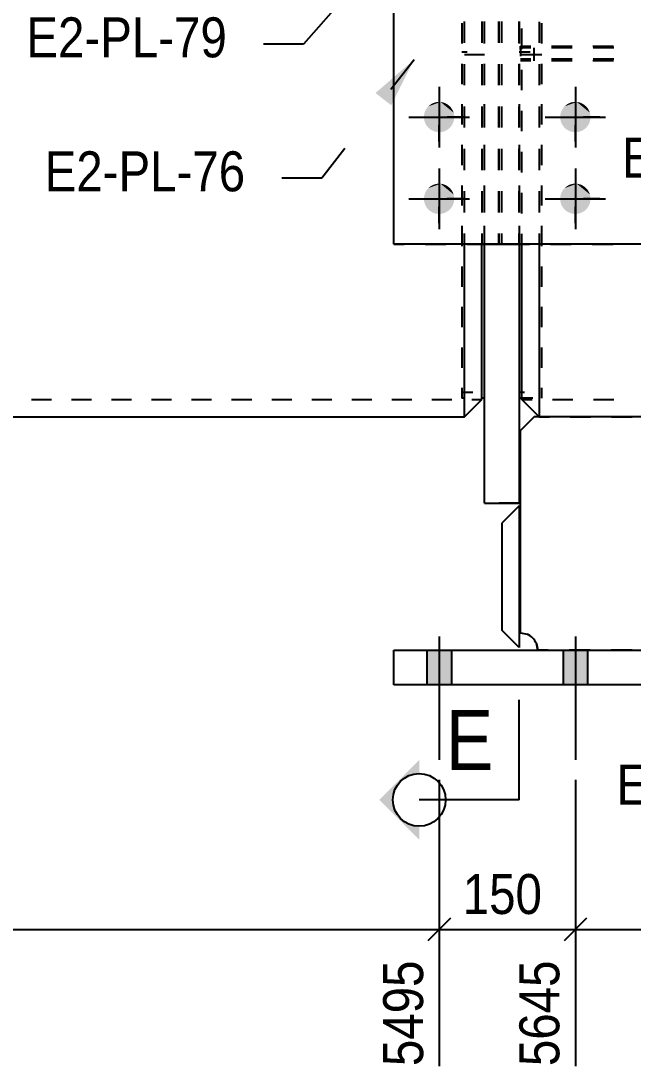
# Model space of a CAD drawing. Header units: millimetres. Extents: x 67 to 383, y 106 to 148.
# Drawn here: x 166.12 to 171.05, y 127.65 to 136.07 of the extents above; entities that cross this region are included whole.
import ezdxf

# ---------------------------------------------------------------- set-up
doc = ezdxf.new("R2010")
doc.units = ezdxf.units.MM
doc.linetypes.add('XKITLINE00', pattern=[0])
doc.styles.add('ARIAL', font='ARIAL.TTF')

msp = doc.modelspace()

# ---------------------------------------------------------------- linework, layer by layer
at = {"color": 2, "linetype": 'XKITLINE00'}
for p, q in [((169.1226, 134.269), (169.1226, 137.3404)), ((175.8505, 134.269), (169.1226, 134.269)), ((169.6934, 132.8795), (169.6934, 134.269)), ((169.8319, 133.0426), (169.8319, 134.269)), ((169.8539, 134.2689), (170.1325, 134.2689)), ((169.8539, 132.1847), (169.8539, 134.2689)), ((170.1325, 134.2689), (170.1325, 132.1847)), ((170.1544, 133.0426), (170.1544, 134.269)), ((170.293, 134.269), (170.293, 132.8795)), ((169.6934, 132.8795), (169.8323, 133.0184)), ((169.8323, 133.0184), (169.8319, 133.0426)), ((169.8539, 133.0301), (169.8321, 133.0301)), ((170.1543, 133.0301), (170.1325, 133.0301)), ((170.1541, 133.0184), (170.1544, 133.0426)), ((170.293, 132.8795), (170.1541, 133.0184)), ((170.1541, 133.0184), (170.1545, 133.0184)), ((165.3199, 132.8795), (169.6934, 132.8795)), ((170.2525, 132.8795), (170.1428, 132.7698)), ((174.6659, 132.8795), (170.2525, 132.8795)), ((170.1428, 131.1401), (170.1428, 132.7698)), ((169.8539, 132.1847), (170.1325, 132.1847)), ((170.1319, 132.1628), (169.9926, 132.0235)), ((170.1319, 132.1628), (170.1319, 131.0227)), ((169.9926, 132.0235), (169.9926, 131.162)), ((170.1319, 131.0227), (169.9926, 131.162)), ((170.1428, 131.1401), (170.1961, 131.1295)), ((169.1226, 130.7222), (169.1226, 131.0008)), ((169.1226, 131.0008), (175.8505, 131.0008)), ((170.2715, 131.0541), (170.2821, 131.0008)), ((175.8505, 130.7222), (169.1226, 130.7222))]:
    msp.add_line(p, q, dxfattribs=at)
at = {"linetype": 'XKITLINE00'}
for p, q in [((169.3192, 136.9326), (168.3961, 135.8781)), ((169.1226, 135.89), (169.1226, 136.0606)), ((169.6711, 136.0478), (169.6711, 135.8847)), ((169.6934, 135.89), (169.6934, 136.0607)), ((169.8319, 136.0607), (169.8319, 135.89)), ((169.8539, 135.89), (169.8539, 136.0606)), ((169.8539, 135.8847), (169.8539, 136.0478)), ((169.9693, 135.89), (169.9693, 136.0607)), ((169.9693, 136.0607), (169.9693, 135.89)), ((169.9926, 135.89), (169.9926, 136.0606)), ((170.1319, 135.89), (170.1319, 136.0607)), ((170.1319, 136.0607), (170.1319, 135.89)), ((170.1319, 135.89), (170.1319, 136.0606)), ((170.1325, 135.89), (170.1325, 136.0606)), ((170.1325, 136.0478), (170.1325, 135.8847)), ((170.293, 136.0604), (170.293, 135.8898)), ((170.3153, 135.8847), (170.3153, 136.0478)), ((170.1544, 135.8393), (170.1544, 136.0046)), ((168.3961, 135.8781), (168.0743, 135.8781)), ((169.7151, 135.8156), (169.6711, 135.8156)), ((170.2203, 135.8156), (170.1325, 135.8156)), ((170.2264, 135.8511), (170.1428, 135.8511)), ((170.1428, 135.8511), (170.1428, 135.783)), ((170.1435, 135.8627), (170.2266, 135.8627)), ((170.1435, 135.8361), (170.1435, 135.8627)), ((170.2525, 135.7582), (170.2525, 135.8511)), ((170.3929, 135.8627), (170.5592, 135.8627)), ((170.5606, 135.8511), (170.3935, 135.8511)), ((170.7255, 135.8627), (170.8917, 135.8627)), ((170.8948, 135.8511), (170.7277, 135.8511)), ((169.2861, 135.7543), (169.1004, 135.5157)), ((169.1226, 135.5487), (169.1226, 135.7194)), ((169.6711, 135.7216), (169.6711, 135.5585)), ((169.8539, 135.7936), (169.693, 135.7936)), ((169.6934, 135.5488), (169.6934, 135.7194)), ((169.8319, 135.7194), (169.8319, 135.5488)), ((169.8539, 135.5585), (169.8539, 135.7216)), ((169.8539, 135.5487), (169.8539, 135.7193)), ((169.9693, 135.5488), (169.9693, 135.7194)), ((169.9693, 135.7194), (169.9693, 135.5488)), ((169.9926, 135.5487), (169.9926, 135.7194)), ((170.1319, 135.5487), (170.1319, 135.7194)), ((170.1319, 135.5488), (170.1319, 135.7194)), ((170.1319, 135.7194), (170.1319, 135.5488)), ((170.1325, 135.7216), (170.1325, 135.5585)), ((170.1325, 135.5487), (170.1325, 135.7193)), ((170.2264, 135.7582), (170.1428, 135.7582)), ((170.2266, 135.7466), (170.1435, 135.7466)), ((170.3153, 135.7936), (170.1544, 135.7936)), ((170.2532, 135.7466), (170.2532, 135.7913)), ((170.293, 135.7191), (170.293, 135.5485)), ((170.3153, 135.5585), (170.3153, 135.7216)), ((170.5592, 135.7466), (170.3929, 135.7466)), ((170.5606, 135.7582), (170.3935, 135.7582)), ((170.8917, 135.7466), (170.7255, 135.7466)), ((170.8948, 135.7582), (170.7277, 135.7582)), ((170.1544, 135.5087), (170.1544, 135.674)), ((169.1226, 135.2075), (169.1226, 135.3781)), ((169.6711, 135.3953), (169.6711, 135.2322)), ((169.6934, 135.2075), (169.6934, 135.3781)), ((169.8319, 135.3781), (169.8319, 135.2075)), ((169.8539, 135.2322), (169.8539, 135.3953)), ((169.8539, 135.2074), (169.8539, 135.3781)), ((169.9693, 135.2075), (169.9693, 135.3781)), ((169.9693, 135.3781), (169.9693, 135.2075)), ((169.9926, 135.2075), (169.9926, 135.3781)), ((170.1319, 135.2075), (170.1319, 135.3781)), ((170.1319, 135.2075), (170.1319, 135.3781)), ((170.1319, 135.3781), (170.1319, 135.2075)), ((170.1325, 135.3953), (170.1325, 135.2322)), ((170.1325, 135.2074), (170.1325, 135.3781)), ((170.293, 135.3779), (170.293, 135.2073)), ((170.3153, 135.2322), (170.3153, 135.3953)), ((170.1544, 135.1781), (170.1544, 135.3434)), ((168.7291, 135.0383), (168.5434, 134.7996)), ((169.1226, 134.8662), (169.1226, 135.0368)), ((169.6711, 135.0691), (169.6711, 134.906)), ((169.6934, 134.8662), (169.6934, 135.0369)), ((169.8319, 135.0369), (169.8319, 134.8662)), ((169.8539, 134.906), (169.8539, 135.0691)), ((169.8539, 134.8661), (169.8539, 135.0368)), ((169.9693, 134.8662), (169.9693, 135.0369)), ((169.9693, 135.0369), (169.9693, 134.8662)), ((169.9926, 134.8662), (169.9926, 135.0368)), ((170.1319, 134.8662), (170.1319, 135.0369)), ((170.1319, 135.0369), (170.1319, 134.8662)), ((170.1319, 134.8662), (170.1319, 135.0368)), ((170.1325, 135.0691), (170.1325, 134.906)), ((170.1325, 134.8661), (170.1325, 135.0368)), ((170.3153, 134.906), (170.3153, 135.0691)), ((170.1544, 134.8475), (170.1544, 135.0128)), ((170.293, 135.0367), (170.293, 134.8661)), ((168.5434, 134.7996), (168.2216, 134.7996)), ((169.6711, 134.7429), (169.6711, 134.5797)), ((169.8539, 134.5797), (169.8539, 134.7429)), ((170.1325, 134.7429), (170.1325, 134.5797)), ((170.3153, 134.5797), (170.3153, 134.7429)), ((169.1226, 134.5249), (169.1226, 134.6956)), ((169.6934, 134.5249), (169.6934, 134.6956)), ((169.8319, 134.6956), (169.8319, 134.5249)), ((169.8539, 134.5249), (169.8539, 134.6955)), ((169.9693, 134.5249), (169.9693, 134.6956)), ((169.9693, 134.6956), (169.9693, 134.5249)), ((169.9926, 134.5249), (169.9926, 134.6956)), ((170.1319, 134.5249), (170.1319, 134.6956)), ((170.1319, 134.5249), (170.1319, 134.6956)), ((170.1319, 134.6956), (170.1319, 134.5249)), ((170.1325, 134.5249), (170.1325, 134.6955)), ((170.1544, 134.5169), (170.1544, 134.6822)), ((170.293, 134.6955), (170.293, 134.5249)), ((169.6711, 134.4166), (169.6711, 134.2535)), ((169.8539, 134.2535), (169.8539, 134.4166)), ((170.1325, 134.4166), (170.1325, 134.2535)), ((170.3153, 134.2535), (170.3153, 134.4166)), ((169.1226, 134.269), (169.1226, 134.3543)), ((169.6934, 134.269), (169.6934, 134.3543)), ((169.8319, 134.3543), (169.8319, 134.269)), ((169.8539, 134.2689), (169.8539, 134.3542)), ((169.9693, 134.269), (169.9693, 134.3543)), ((169.9693, 134.3543), (169.9693, 134.269)), ((169.9926, 134.269), (169.9926, 134.3543)), ((170.1319, 134.269), (170.1319, 134.3543)), ((170.1319, 134.269), (170.1319, 134.3543)), ((170.1319, 134.3543), (170.1319, 134.269)), ((170.1325, 134.2689), (170.1325, 134.3542)), ((170.1544, 134.269), (170.1544, 134.3516)), ((170.293, 134.3543), (170.293, 134.269)), ((169.1226, 134.269), (169.2067, 134.269)), ((169.3749, 134.269), (169.5431, 134.269)), ((169.7113, 134.269), (169.8795, 134.269)), ((169.897, 134.2689), (170.0579, 134.2689)), ((170.1319, 134.269), (169.971, 134.269)), ((170.1319, 134.269), (169.9926, 134.269)), ((169.9926, 134.269), (169.9926, 134.269)), ((169.9926, 134.269), (170.0141, 134.269)), ((170.0477, 134.269), (170.2159, 134.269)), ((170.3841, 134.269), (170.5523, 134.269)), ((170.7205, 134.269), (170.8887, 134.269)), ((169.6711, 134.0904), (169.6711, 133.9273)), ((169.8539, 133.9273), (169.8539, 134.0904)), ((170.1325, 134.0904), (170.1325, 133.9273)), ((170.3153, 133.9273), (170.3153, 134.0904)), ((169.6711, 133.7641), (169.6711, 133.601)), ((169.8539, 133.601), (169.8539, 133.7641)), ((170.1325, 133.7641), (170.1325, 133.601)), ((170.3153, 133.601), (170.3153, 133.7641)), ((169.6711, 133.4379), (169.6711, 133.2748)), ((169.8539, 133.2748), (169.8539, 133.4379)), ((170.1325, 133.4379), (170.1325, 133.2748)), ((170.3153, 133.2748), (170.3153, 133.4379)), ((169.6711, 133.1117), (169.6711, 133.0301)), ((169.8539, 133.0301), (169.8539, 133.1117)), ((170.1325, 133.1117), (170.1325, 133.0301)), ((170.3153, 133.0301), (170.3153, 133.1117)), ((166.2063, 133.0184), (166.3674, 133.0184)), ((166.5286, 133.0184), (166.6897, 133.0184)), ((166.8509, 133.0184), (167.012, 133.0184)), ((167.1732, 133.0184), (167.3344, 133.0184)), ((167.4955, 133.0184), (167.6567, 133.0184)), ((167.8178, 133.0184), (167.979, 133.0184)), ((168.1402, 133.0184), (168.3013, 133.0184)), ((168.4625, 133.0184), (168.6236, 133.0184)), ((168.7848, 133.0184), (168.9459, 133.0184)), ((169.1071, 133.0184), (169.2683, 133.0184)), ((169.4294, 133.0184), (169.5906, 133.0184)), ((169.759, 133.0765), (169.6711, 133.0765)), ((169.6932, 133.0301), (169.6711, 133.0301)), ((169.7517, 133.0184), (169.8323, 133.0184)), ((170.1764, 133.0765), (170.1325, 133.0765)), ((170.2422, 133.0301), (170.1543, 133.0301)), ((170.1545, 133.0184), (170.2368, 133.0184)), ((170.4015, 133.0184), (170.5662, 133.0184)), ((170.7308, 133.0184), (170.8955, 133.0184)), ((170.293, 132.8795), (170.3764, 132.8795)), ((170.543, 132.8795), (170.7097, 132.8795)), ((170.8764, 132.8795), (171.0431, 132.8795)), ((170.1325, 132.1847), (169.9716, 132.1847)), ((170.2085, 131.1236), (170.1987, 131.1283)), ((170.2202, 131.1166), (170.2085, 131.1236)), ((170.2312, 131.1085), (170.2202, 131.1166)), ((170.2413, 131.0993), (170.2312, 131.1085)), ((170.2505, 131.0892), (170.2413, 131.0993)), ((170.2587, 131.0782), (170.2505, 131.0892)), ((170.2657, 131.0664), (170.2587, 131.0782)), ((170.2715, 131.0541), (170.2657, 131.0664)), ((170.2821, 131.0008), (170.2715, 131.0541)), ((170.3668, 131.0008), (170.2821, 131.0008)), ((170.7053, 131.0008), (170.536, 131.0008)), ((171.0438, 131.0008), (170.8745, 131.0008)), ((170.1325, 129.796), (170.1325, 130.6004)), ((169.4882, 129.9576), (169.4882, 127.6532)), ((169.4882, 129.9576), (169.4882, 127.6532)), ((170.5852, 129.9576), (170.5852, 127.6532)), ((170.5852, 129.9576), (170.5852, 127.6532)), ((170.1325, 129.796), (169.3281, 129.796)), ((169.5793, 128.8436), (169.3972, 128.6616)), ((169.5793, 128.8436), (169.4078, 128.6722)), ((170.6762, 128.8436), (170.4942, 128.6616)), ((170.6762, 128.8436), (170.5047, 128.6722)), ((161.1355, 128.7526), (169.4882, 128.7526)), ((169.4882, 128.7526), (170.5852, 128.7526)), ((170.5852, 128.7526), (174.3879, 128.7526))]:
    msp.add_line(p, q, dxfattribs=at)
at = {"color": 3, "linetype": 'XKITLINE00'}
for p, q in [((169.4882, 135.5367), (169.4882, 135.0489)), ((169.4882, 135.4902), (169.4882, 135.3587)), ((170.5852, 135.5367), (170.5852, 135.0489)), ((170.5852, 135.4902), (170.5852, 135.3587)), ((169.2444, 135.2928), (169.7321, 135.2928)), ((169.2908, 135.2928), (169.4223, 135.2928)), ((169.6857, 135.2928), (169.5542, 135.2928)), ((170.3413, 135.2928), (170.8291, 135.2928)), ((170.3877, 135.2928), (170.5192, 135.2928)), ((170.7826, 135.2928), (170.6511, 135.2928)), ((169.4882, 135.0953), (169.4882, 135.2268)), ((170.5852, 135.0953), (170.5852, 135.2268)), ((169.4882, 134.8785), (169.4882, 134.3908)), ((170.5852, 134.8785), (170.5852, 134.3908)), ((169.4882, 134.8321), (169.4882, 134.7006)), ((170.5852, 134.8321), (170.5852, 134.7006)), ((169.2444, 134.6346), (169.7321, 134.6346)), ((169.2908, 134.6346), (169.4223, 134.6346)), ((169.6857, 134.6346), (169.5542, 134.6346)), ((170.3413, 134.6346), (170.8291, 134.6346)), ((170.3877, 134.6346), (170.5192, 134.6346)), ((170.7826, 134.6346), (170.6511, 134.6346)), ((169.4882, 134.4372), (169.4882, 134.5687)), ((170.5852, 134.4372), (170.5852, 134.5687)), ((169.4882, 131.1111), (169.4882, 130.1185)), ((169.4882, 131.1111), (169.4882, 130.1185)), ((169.4882, 131.1111), (169.4882, 130.1185)), ((169.4882, 131.1111), (169.4882, 130.1185)), ((170.5852, 131.1111), (170.5852, 130.1185)), ((170.5852, 131.1111), (170.5852, 130.1185)), ((170.5852, 131.1111), (170.5852, 130.1185)), ((170.5852, 131.1111), (170.5852, 130.1185)), ((169.3895, 131.0008), (169.3895, 130.7222)), ((169.3895, 131.0008), (169.3895, 130.7222)), ((169.3895, 131.0008), (169.3895, 130.7222)), ((169.3895, 131.0008), (169.3895, 130.7222)), ((169.587, 131.0008), (169.587, 130.7222)), ((169.587, 131.0008), (169.587, 130.7222)), ((169.587, 131.0008), (169.587, 130.7222)), ((169.587, 131.0008), (169.587, 130.7222)), ((170.4865, 131.0008), (170.4865, 130.7222)), ((170.4865, 131.0008), (170.4865, 130.7222)), ((170.4865, 131.0008), (170.4865, 130.7222)), ((170.4865, 131.0008), (170.4865, 130.7222)), ((170.6839, 131.0008), (170.6839, 130.7222)), ((170.6839, 131.0008), (170.6839, 130.7222)), ((170.6839, 131.0008), (170.6839, 130.7222)), ((170.6839, 131.0008), (170.6839, 130.7222))]:
    msp.add_line(p, q, dxfattribs=at)
at = {"linetype": 'XKITLINE00'}
msp.add_circle((169.3281, 129.796), 0.2124, dxfattribs=at)
at = {"color": 2, "linetype": 'XKITLINE00'}
msp.add_arc((170.1428, 131.0008), 0.1393, 22.5, 67.5, dxfattribs=at)
at = {"color": 3}
for p in [(169.4882, 128.7526), (169.4882, 128.7526), (170.5852, 128.7526), (170.5852, 128.7526)]:
    msp.add_point(p, dxfattribs=at)
at = {"linetype": 'Continuous'}
for points in [[(169.2861, 135.7543), (169.1027, 135.3875), (169.2861, 135.7543), (168.9757, 135.4863)], [(169.3281, 130.1178), (169.0063, 129.796), (169.1651, 129.9297)], [(169.3281, 130.1178), (169.1651, 129.9297), (169.179, 129.9451)], [(169.3281, 130.1178), (169.179, 129.9451), (169.1944, 129.959)], [(169.3281, 130.1178), (169.1944, 129.959), (169.211, 129.9714)], [(169.3281, 130.1178), (169.211, 129.9714), (169.2287, 129.9822)], [(169.3281, 130.1178), (169.2287, 129.9822), (169.2474, 129.9912)], [(169.3281, 130.1178), (169.2474, 129.9912), (169.2669, 129.9984)], [(169.3281, 130.1178), (169.2669, 129.9984), (169.2869, 130.0037)], [(169.3281, 130.1178), (169.2869, 130.0037), (169.3074, 130.007)], [(169.3281, 130.0084), (169.3281, 130.1178), (169.3074, 130.007)], [(169.0063, 129.796), (169.1527, 129.9131), (169.1651, 129.9297)], [(169.0063, 129.796), (169.1419, 129.8954), (169.1527, 129.9131)], [(169.0063, 129.796), (169.1329, 129.8767), (169.1419, 129.8954)], [(169.0063, 129.796), (169.1257, 129.8572), (169.1329, 129.8767)], [(169.0063, 129.796), (169.1204, 129.8372), (169.1257, 129.8572)], [(169.0063, 129.796), (169.1171, 129.8167), (169.1204, 129.8372)], [(169.0063, 129.796), (169.1157, 129.796), (169.1171, 129.8167)], [(169.0063, 129.796), (169.3281, 129.4743), (169.1938, 129.6323)], [(169.0063, 129.796), (169.1938, 129.6323), (169.1783, 129.6463)], [(169.0063, 129.796), (169.1783, 129.6463), (169.1644, 129.6617)], [(169.0063, 129.796), (169.1644, 129.6617), (169.152, 129.6784)], [(169.0063, 129.796), (169.152, 129.6784), (169.1412, 129.6962)], [(169.0063, 129.796), (169.1412, 129.6962), (169.1323, 129.715)], [(169.0063, 129.796), (169.1323, 129.715), (169.1252, 129.7345)], [(169.0063, 129.796), (169.1252, 129.7345), (169.12, 129.7547)], [(169.0063, 129.796), (169.12, 129.7547), (169.1169, 129.7753)], [(169.0063, 129.796), (169.1169, 129.7753), (169.1157, 129.796)], [(169.3281, 129.4743), (169.2104, 129.6199), (169.1938, 129.6323)], [(169.3281, 129.4743), (169.2283, 129.6092), (169.2104, 129.6199)], [(169.3281, 129.4743), (169.247, 129.6002), (169.2283, 129.6092)], [(169.3281, 129.4743), (169.2666, 129.5931), (169.247, 129.6002)], [(169.3281, 129.4743), (169.2868, 129.588), (169.2666, 129.5931)], [(169.3281, 129.4743), (169.3073, 129.5848), (169.2868, 129.588)], [(169.3281, 129.4743), (169.3281, 129.5837), (169.3073, 129.5848)]]:
    msp.add_solid(points, dxfattribs=at)
at = {"color": 3, "linetype": 'Continuous'}
for points in [[(169.5002, 135.4142), (169.3669, 135.3048), (169.3663, 135.2928)], [(169.5002, 135.4142), (169.3663, 135.2928), (169.3669, 135.2808)], [(169.5002, 135.4142), (169.3686, 135.3166), (169.3669, 135.3048)], [(169.5002, 135.4142), (169.3669, 135.2808), (169.3686, 135.269)], [(169.5002, 135.4142), (169.3715, 135.3282), (169.3686, 135.3166)], [(169.5002, 135.4142), (169.3686, 135.269), (169.3715, 135.2574)], [(169.5002, 135.4142), (169.3756, 135.3395), (169.3715, 135.3282)], [(169.5002, 135.4142), (169.3715, 135.2574), (169.3756, 135.2461)], [(169.5002, 135.4142), (169.3807, 135.3503), (169.3756, 135.3395)], [(169.5002, 135.4142), (169.3756, 135.2461), (169.3807, 135.2353)], [(169.5002, 135.4142), (169.3868, 135.3605), (169.3807, 135.3503)], [(169.5002, 135.4142), (169.3807, 135.2353), (169.3868, 135.2251)], [(169.5002, 135.4142), (169.394, 135.3702), (169.3868, 135.3605)], [(169.5002, 135.4142), (169.3868, 135.2251), (169.394, 135.2154)], [(169.5002, 135.4142), (169.402, 135.379), (169.394, 135.3702)], [(169.5002, 135.4142), (169.394, 135.2154), (169.402, 135.2066)], [(169.5002, 135.4142), (169.4109, 135.3871), (169.402, 135.379)], [(169.5002, 135.4142), (169.402, 135.2066), (169.4109, 135.1985)], [(169.5002, 135.4142), (169.4205, 135.3942), (169.4109, 135.3871)], [(169.5002, 135.4142), (169.4109, 135.1985), (169.4205, 135.1914)], [(169.5002, 135.4142), (169.4308, 135.4003), (169.4205, 135.3942)], [(169.5002, 135.4142), (169.4205, 135.1914), (169.4308, 135.1853)], [(169.5002, 135.4142), (169.4416, 135.4055), (169.4308, 135.4003)], [(169.5002, 135.4142), (169.4308, 135.1853), (169.4416, 135.1801)], [(169.5002, 135.4142), (169.4528, 135.4095), (169.4416, 135.4055)], [(169.5002, 135.4142), (169.4416, 135.1801), (169.4528, 135.1761)], [(169.5002, 135.4142), (169.4645, 135.4124), (169.4528, 135.4095)], [(169.5002, 135.4142), (169.4528, 135.1761), (169.4645, 135.1732)], [(169.5002, 135.4142), (169.4763, 135.4142), (169.4645, 135.4124)], [(169.5002, 135.4142), (169.4645, 135.1732), (169.4763, 135.1714)], [(169.5002, 135.4142), (169.4882, 135.4147), (169.4763, 135.4142)], [(169.5002, 135.4142), (169.4763, 135.1714), (169.4882, 135.1709)], [(169.5002, 135.4142), (169.4882, 135.1709), (169.5002, 135.1714)], [(169.5002, 135.4142), (169.5002, 135.1714), (169.512, 135.1732)], [(169.5002, 135.4142), (169.512, 135.1732), (169.5236, 135.1761)], [(169.5002, 135.4142), (169.5236, 135.1761), (169.5349, 135.1801)], [(169.5002, 135.4142), (169.5349, 135.1801), (169.5457, 135.1853)], [(169.5002, 135.4142), (169.5457, 135.1853), (169.556, 135.1914)], [(169.5002, 135.4142), (169.556, 135.1914), (169.5656, 135.1985)], [(169.5002, 135.4142), (169.5656, 135.1985), (169.5745, 135.2066)], [(169.5002, 135.4142), (169.5745, 135.2066), (169.5825, 135.2154)], [(169.5002, 135.4142), (169.5825, 135.2154), (169.5896, 135.2251)], [(169.5002, 135.4142), (169.5896, 135.2251), (169.5958, 135.2353)], [(169.5002, 135.4142), (169.5958, 135.2353), (169.6009, 135.2461)], [(169.5002, 135.4142), (169.6009, 135.2461), (169.6049, 135.2574)], [(169.5002, 135.4142), (169.6049, 135.2574), (169.6078, 135.269)], [(169.5002, 135.4142), (169.6078, 135.269), (169.6096, 135.2808)], [(169.5002, 135.4142), (169.6096, 135.2808), (169.6102, 135.2928)], [(169.5002, 135.4142), (169.6102, 135.2928), (169.6096, 135.3048)], [(169.5002, 135.4142), (169.6096, 135.3048), (169.6078, 135.3166)], [(169.5002, 135.4142), (169.6078, 135.3166), (169.6049, 135.3282)], [(169.5002, 135.4142), (169.6049, 135.3282), (169.6009, 135.3395)], [(169.5002, 135.4142), (169.6009, 135.3395), (169.5958, 135.3503)], [(169.5002, 135.4142), (169.5958, 135.3503), (169.5896, 135.3605)], [(169.5002, 135.4142), (169.5896, 135.3605), (169.5825, 135.3702)], [(169.5002, 135.4142), (169.5825, 135.3702), (169.5745, 135.379)], [(169.5002, 135.4142), (169.5745, 135.379), (169.5656, 135.3871)], [(169.5002, 135.4142), (169.5656, 135.3871), (169.556, 135.3942)], [(169.5002, 135.4142), (169.556, 135.3942), (169.5457, 135.4003)], [(169.5002, 135.4142), (169.5457, 135.4003), (169.5349, 135.4055)], [(169.5002, 135.4142), (169.5349, 135.4055), (169.5236, 135.4095)], [(169.5002, 135.4142), (169.5236, 135.4095), (169.512, 135.4124)], [(170.5971, 135.4142), (170.4638, 135.3048), (170.4632, 135.2928)], [(170.5971, 135.4142), (170.4632, 135.2928), (170.4638, 135.2808)], [(170.5971, 135.4142), (170.4656, 135.3166), (170.4638, 135.3048)], [(170.5971, 135.4142), (170.4638, 135.2808), (170.4656, 135.269)], [(170.5971, 135.4142), (170.4685, 135.3282), (170.4656, 135.3166)], [(170.5971, 135.4142), (170.4656, 135.269), (170.4685, 135.2574)], [(170.5971, 135.4142), (170.4725, 135.3395), (170.4685, 135.3282)], [(170.5971, 135.4142), (170.4685, 135.2574), (170.4725, 135.2461)], [(170.5971, 135.4142), (170.4776, 135.3503), (170.4725, 135.3395)], [(170.5971, 135.4142), (170.4725, 135.2461), (170.4776, 135.2353)], [(170.5971, 135.4142), (170.4838, 135.3605), (170.4776, 135.3503)], [(170.5971, 135.4142), (170.4776, 135.2353), (170.4838, 135.2251)], [(170.5971, 135.4142), (170.4909, 135.3702), (170.4838, 135.3605)], [(170.5971, 135.4142), (170.4838, 135.2251), (170.4909, 135.2154)], [(170.5971, 135.4142), (170.4989, 135.379), (170.4909, 135.3702)], [(170.5971, 135.4142), (170.4909, 135.2154), (170.4989, 135.2066)], [(170.5971, 135.4142), (170.5078, 135.3871), (170.4989, 135.379)], [(170.5971, 135.4142), (170.4989, 135.2066), (170.5078, 135.1985)], [(170.5971, 135.4142), (170.5174, 135.3942), (170.5078, 135.3871)], [(170.5971, 135.4142), (170.5078, 135.1985), (170.5174, 135.1914)], [(170.5971, 135.4142), (170.5277, 135.4003), (170.5174, 135.3942)], [(170.5971, 135.4142), (170.5174, 135.1914), (170.5277, 135.1853)], [(170.5971, 135.4142), (170.5385, 135.4055), (170.5277, 135.4003)], [(170.5971, 135.4142), (170.5277, 135.1853), (170.5385, 135.1801)], [(170.5971, 135.4142), (170.5498, 135.4095), (170.5385, 135.4055)], [(170.5971, 135.4142), (170.5385, 135.1801), (170.5498, 135.1761)], [(170.5971, 135.4142), (170.5614, 135.4124), (170.5498, 135.4095)], [(170.5971, 135.4142), (170.5498, 135.1761), (170.5614, 135.1732)], [(170.5971, 135.4142), (170.5732, 135.4142), (170.5614, 135.4124)], [(170.5971, 135.4142), (170.5614, 135.1732), (170.5732, 135.1714)], [(170.5971, 135.4142), (170.5852, 135.4147), (170.5732, 135.4142)], [(170.5971, 135.4142), (170.5732, 135.1714), (170.5852, 135.1709)], [(170.5971, 135.4142), (170.5852, 135.1709), (170.5971, 135.1714)], [(170.5971, 135.4142), (170.5971, 135.1714), (170.609, 135.1732)], [(170.5971, 135.4142), (170.609, 135.1732), (170.6206, 135.1761)], [(170.5971, 135.4142), (170.6206, 135.1761), (170.6318, 135.1801)], [(170.5971, 135.4142), (170.6318, 135.1801), (170.6427, 135.1853)], [(170.5971, 135.4142), (170.6427, 135.1853), (170.6529, 135.1914)], [(170.5971, 135.4142), (170.6529, 135.1914), (170.6625, 135.1985)], [(170.5971, 135.4142), (170.6625, 135.1985), (170.6714, 135.2066)], [(170.5971, 135.4142), (170.6714, 135.2066), (170.6794, 135.2154)], [(170.5971, 135.4142), (170.6794, 135.2154), (170.6866, 135.2251)], [(170.5971, 135.4142), (170.6866, 135.2251), (170.6927, 135.2353)], [(170.5971, 135.4142), (170.6927, 135.2353), (170.6978, 135.2461)], [(170.5971, 135.4142), (170.6978, 135.2461), (170.7019, 135.2574)], [(170.5971, 135.4142), (170.7019, 135.2574), (170.7048, 135.269)], [(170.5971, 135.4142), (170.7048, 135.269), (170.7065, 135.2808)], [(170.5971, 135.4142), (170.7065, 135.2808), (170.7071, 135.2928)], [(170.5971, 135.4142), (170.7071, 135.2928), (170.7065, 135.3048)], [(170.5971, 135.4142), (170.7065, 135.3048), (170.7048, 135.3166)], [(170.5971, 135.4142), (170.7048, 135.3166), (170.7019, 135.3282)], [(170.5971, 135.4142), (170.7019, 135.3282), (170.6978, 135.3395)], [(170.5971, 135.4142), (170.6978, 135.3395), (170.6927, 135.3503)], [(170.5971, 135.4142), (170.6927, 135.3503), (170.6866, 135.3605)], [(170.5971, 135.4142), (170.6866, 135.3605), (170.6794, 135.3702)], [(170.5971, 135.4142), (170.6794, 135.3702), (170.6714, 135.379)], [(170.5971, 135.4142), (170.6714, 135.379), (170.6625, 135.3871)], [(170.5971, 135.4142), (170.6625, 135.3871), (170.6529, 135.3942)], [(170.5971, 135.4142), (170.6529, 135.3942), (170.6427, 135.4003)], [(170.5971, 135.4142), (170.6427, 135.4003), (170.6318, 135.4055)], [(170.5971, 135.4142), (170.6318, 135.4055), (170.6206, 135.4095)], [(170.5971, 135.4142), (170.6206, 135.4095), (170.609, 135.4124)], [(169.5002, 134.756), (169.3669, 134.6466), (169.3663, 134.6346)], [(169.5002, 134.756), (169.3663, 134.6346), (169.3669, 134.6227)], [(169.5002, 134.756), (169.3686, 134.6584), (169.3669, 134.6466)], [(169.5002, 134.756), (169.3669, 134.6227), (169.3686, 134.6109)], [(169.5002, 134.756), (169.3715, 134.67), (169.3686, 134.6584)], [(169.5002, 134.756), (169.3686, 134.6109), (169.3715, 134.5992)], [(169.5002, 134.756), (169.3756, 134.6813), (169.3715, 134.67)], [(169.5002, 134.756), (169.3715, 134.5992), (169.3756, 134.588)], [(169.5002, 134.756), (169.3807, 134.6921), (169.3756, 134.6813)], [(169.5002, 134.756), (169.3756, 134.588), (169.3807, 134.5772)], [(169.5002, 134.756), (169.3868, 134.7024), (169.3807, 134.6921)], [(169.5002, 134.756), (169.3807, 134.5772), (169.3868, 134.5669)], [(169.5002, 134.756), (169.394, 134.712), (169.3868, 134.7024)], [(169.5002, 134.756), (169.3868, 134.5669), (169.394, 134.5573)], [(169.5002, 134.756), (169.402, 134.7209), (169.394, 134.712)], [(169.5002, 134.756), (169.394, 134.5573), (169.402, 134.5484)], [(169.5002, 134.756), (169.4109, 134.7289), (169.402, 134.7209)], [(169.5002, 134.756), (169.402, 134.5484), (169.4109, 134.5404)], [(169.5002, 134.756), (169.4205, 134.736), (169.4109, 134.7289)], [(169.5002, 134.756), (169.4109, 134.5404), (169.4205, 134.5333)], [(169.5002, 134.756), (169.4308, 134.7422), (169.4205, 134.736)], [(169.5002, 134.756), (169.4205, 134.5333), (169.4308, 134.5271)], [(169.5002, 134.756), (169.4416, 134.7473), (169.4308, 134.7422)], [(169.5002, 134.756), (169.4308, 134.5271), (169.4416, 134.522)], [(169.5002, 134.756), (169.4528, 134.7513), (169.4416, 134.7473)], [(169.5002, 134.756), (169.4416, 134.522), (169.4528, 134.5179)], [(169.5002, 134.756), (169.4645, 134.7542), (169.4528, 134.7513)], [(169.5002, 134.756), (169.4528, 134.5179), (169.4645, 134.515)], [(169.5002, 134.756), (169.4763, 134.756), (169.4645, 134.7542)], [(169.5002, 134.756), (169.4645, 134.515), (169.4763, 134.5133)], [(169.5002, 134.756), (169.4882, 134.7566), (169.4763, 134.756)], [(169.5002, 134.756), (169.4763, 134.5133), (169.4882, 134.5127)], [(169.5002, 134.756), (169.4882, 134.5127), (169.5002, 134.5133)], [(169.5002, 134.756), (169.5002, 134.5133), (169.512, 134.515)], [(169.5002, 134.756), (169.512, 134.515), (169.5236, 134.5179)], [(169.5002, 134.756), (169.5236, 134.5179), (169.5349, 134.522)], [(169.5002, 134.756), (169.5349, 134.522), (169.5457, 134.5271)], [(169.5002, 134.756), (169.5457, 134.5271), (169.556, 134.5333)], [(169.5002, 134.756), (169.556, 134.5333), (169.5656, 134.5404)], [(169.5002, 134.756), (169.5656, 134.5404), (169.5745, 134.5484)], [(169.5002, 134.756), (169.5745, 134.5484), (169.5825, 134.5573)], [(169.5002, 134.756), (169.5825, 134.5573), (169.5896, 134.5669)], [(169.5002, 134.756), (169.5896, 134.5669), (169.5958, 134.5772)], [(169.5002, 134.756), (169.5958, 134.5772), (169.6009, 134.588)], [(169.5002, 134.756), (169.6009, 134.588), (169.6049, 134.5992)], [(169.5002, 134.756), (169.6049, 134.5992), (169.6078, 134.6109)], [(169.5002, 134.756), (169.6078, 134.6109), (169.6096, 134.6227)], [(169.5002, 134.756), (169.6096, 134.6227), (169.6102, 134.6346)], [(169.5002, 134.756), (169.6102, 134.6346), (169.6096, 134.6466)], [(169.5002, 134.756), (169.6096, 134.6466), (169.6078, 134.6584)], [(169.5002, 134.756), (169.6078, 134.6584), (169.6049, 134.67)], [(169.5002, 134.756), (169.6049, 134.67), (169.6009, 134.6813)], [(169.5002, 134.756), (169.6009, 134.6813), (169.5958, 134.6921)], [(169.5002, 134.756), (169.5958, 134.6921), (169.5896, 134.7024)], [(169.5002, 134.756), (169.5896, 134.7024), (169.5825, 134.712)], [(169.5002, 134.756), (169.5825, 134.712), (169.5745, 134.7209)], [(169.5002, 134.756), (169.5745, 134.7209), (169.5656, 134.7289)], [(169.5002, 134.756), (169.5656, 134.7289), (169.556, 134.736)], [(169.5002, 134.756), (169.556, 134.736), (169.5457, 134.7422)], [(169.5002, 134.756), (169.5457, 134.7422), (169.5349, 134.7473)], [(169.5002, 134.756), (169.5349, 134.7473), (169.5236, 134.7513)], [(169.5002, 134.756), (169.5236, 134.7513), (169.512, 134.7542)], [(170.5971, 134.756), (170.4638, 134.6466), (170.4632, 134.6346)], [(170.5971, 134.756), (170.4632, 134.6346), (170.4638, 134.6227)], [(170.5971, 134.756), (170.4656, 134.6584), (170.4638, 134.6466)], [(170.5971, 134.756), (170.4638, 134.6227), (170.4656, 134.6109)], [(170.5971, 134.756), (170.4685, 134.67), (170.4656, 134.6584)], [(170.5971, 134.756), (170.4656, 134.6109), (170.4685, 134.5992)], [(170.5971, 134.756), (170.4725, 134.6813), (170.4685, 134.67)], [(170.5971, 134.756), (170.4685, 134.5992), (170.4725, 134.588)], [(170.5971, 134.756), (170.4776, 134.6921), (170.4725, 134.6813)], [(170.5971, 134.756), (170.4725, 134.588), (170.4776, 134.5772)], [(170.5971, 134.756), (170.4838, 134.7024), (170.4776, 134.6921)], [(170.5971, 134.756), (170.4776, 134.5772), (170.4838, 134.5669)], [(170.5971, 134.756), (170.4909, 134.712), (170.4838, 134.7024)], [(170.5971, 134.756), (170.4838, 134.5669), (170.4909, 134.5573)], [(170.5971, 134.756), (170.4989, 134.7209), (170.4909, 134.712)], [(170.5971, 134.756), (170.4909, 134.5573), (170.4989, 134.5484)], [(170.5971, 134.756), (170.5078, 134.7289), (170.4989, 134.7209)], [(170.5971, 134.756), (170.4989, 134.5484), (170.5078, 134.5404)], [(170.5971, 134.756), (170.5174, 134.736), (170.5078, 134.7289)], [(170.5971, 134.756), (170.5078, 134.5404), (170.5174, 134.5333)], [(170.5971, 134.756), (170.5277, 134.7422), (170.5174, 134.736)], [(170.5971, 134.756), (170.5174, 134.5333), (170.5277, 134.5271)], [(170.5971, 134.756), (170.5385, 134.7473), (170.5277, 134.7422)], [(170.5971, 134.756), (170.5277, 134.5271), (170.5385, 134.522)], [(170.5971, 134.756), (170.5498, 134.7513), (170.5385, 134.7473)], [(170.5971, 134.756), (170.5385, 134.522), (170.5498, 134.5179)], [(170.5971, 134.756), (170.5614, 134.7542), (170.5498, 134.7513)], [(170.5971, 134.756), (170.5498, 134.5179), (170.5614, 134.515)], [(170.5971, 134.756), (170.5732, 134.756), (170.5614, 134.7542)], [(170.5971, 134.756), (170.5614, 134.515), (170.5732, 134.5133)], [(170.5971, 134.756), (170.5852, 134.7566), (170.5732, 134.756)], [(170.5971, 134.756), (170.5732, 134.5133), (170.5852, 134.5127)], [(170.5971, 134.756), (170.5852, 134.5127), (170.5971, 134.5133)], [(170.5971, 134.756), (170.5971, 134.5133), (170.609, 134.515)], [(170.5971, 134.756), (170.609, 134.515), (170.6206, 134.5179)], [(170.5971, 134.756), (170.6206, 134.5179), (170.6318, 134.522)], [(170.5971, 134.756), (170.6318, 134.522), (170.6427, 134.5271)], [(170.5971, 134.756), (170.6427, 134.5271), (170.6529, 134.5333)], [(170.5971, 134.756), (170.6529, 134.5333), (170.6625, 134.5404)], [(170.5971, 134.756), (170.6625, 134.5404), (170.6714, 134.5484)], [(170.5971, 134.756), (170.6714, 134.5484), (170.6794, 134.5573)], [(170.5971, 134.756), (170.6794, 134.5573), (170.6866, 134.5669)], [(170.5971, 134.756), (170.6866, 134.5669), (170.6927, 134.5772)], [(170.5971, 134.756), (170.6927, 134.5772), (170.6978, 134.588)], [(170.5971, 134.756), (170.6978, 134.588), (170.7019, 134.5992)], [(170.5971, 134.756), (170.7019, 134.5992), (170.7048, 134.6109)], [(170.5971, 134.756), (170.7048, 134.6109), (170.7065, 134.6227)], [(170.5971, 134.756), (170.7065, 134.6227), (170.7071, 134.6346)], [(170.5971, 134.756), (170.7071, 134.6346), (170.7065, 134.6466)], [(170.5971, 134.756), (170.7065, 134.6466), (170.7048, 134.6584)], [(170.5971, 134.756), (170.7048, 134.6584), (170.7019, 134.67)], [(170.5971, 134.756), (170.7019, 134.67), (170.6978, 134.6813)], [(170.5971, 134.756), (170.6978, 134.6813), (170.6927, 134.6921)], [(170.5971, 134.756), (170.6927, 134.6921), (170.6866, 134.7024)], [(170.5971, 134.756), (170.6866, 134.7024), (170.6794, 134.712)], [(170.5971, 134.756), (170.6794, 134.712), (170.6714, 134.7209)], [(170.5971, 134.756), (170.6714, 134.7209), (170.6625, 134.7289)], [(170.5971, 134.756), (170.6625, 134.7289), (170.6529, 134.736)], [(170.5971, 134.756), (170.6529, 134.736), (170.6427, 134.7422)], [(170.5971, 134.756), (170.6427, 134.7422), (170.6318, 134.7473)], [(170.5971, 134.756), (170.6318, 134.7473), (170.6206, 134.7513)], [(170.5971, 134.756), (170.6206, 134.7513), (170.609, 134.7542)], [(169.3895, 130.7222), (169.587, 130.7222), (169.587, 131.0008)], [(169.3895, 130.7222), (169.587, 131.0008), (169.3895, 131.0008)], [(169.3895, 130.7222), (169.587, 130.7222), (169.587, 131.0008)], [(169.3895, 130.7222), (169.587, 131.0008), (169.3895, 131.0008)], [(169.3895, 130.7222), (169.587, 130.7222), (169.587, 131.0008)], [(169.3895, 130.7222), (169.587, 131.0008), (169.3895, 131.0008)], [(169.3895, 130.7222), (169.587, 130.7222), (169.587, 131.0008)], [(169.3895, 130.7222), (169.587, 131.0008), (169.3895, 131.0008)], [(170.4865, 130.7222), (170.6839, 130.7222), (170.6839, 131.0008)], [(170.4865, 130.7222), (170.6839, 131.0008), (170.4865, 131.0008)], [(170.4865, 130.7222), (170.6839, 130.7222), (170.6839, 131.0008)], [(170.4865, 130.7222), (170.6839, 131.0008), (170.4865, 131.0008)], [(170.4865, 130.7222), (170.6839, 130.7222), (170.6839, 131.0008)], [(170.4865, 130.7222), (170.6839, 131.0008), (170.4865, 131.0008)], [(170.4865, 130.7222), (170.6839, 130.7222), (170.6839, 131.0008)], [(170.4865, 130.7222), (170.6839, 131.0008), (170.4865, 131.0008)]]:
    msp.add_solid(points, dxfattribs=at)

# ---------------------------------------------------------------- texts
at = {"color": 3, "style": 'ARIAL', "width": 0.85}
for s, p in [('E2-PL-79', (166.165, 135.7735)), ('E2-PL-104', (170.9619, 134.8052)), ('E2-PL-76', (166.3123, 134.695)), ('E2-PL-76', (170.9171, 129.7579)), ('150', (169.6787, 128.8773))]:
    msp.add_text(s, height=0.32177, dxfattribs=at).set_placement(p)
at = {"color": 1, "style": 'ARIAL', "width": 0.85}
msp.add_text('E', height=0.4827, dxfattribs=at).set_placement((169.5422, 130.0374))
at = {"color": 3, "style": 'ARIAL', "width": 0.85}
for s, p in [('5495', (169.3595, 127.6532)), ('5645', (170.4565, 127.6532))]:
    msp.add_text(s, height=0.32177, rotation=90.00021, dxfattribs=at).set_placement(p)

doc.saveas('drawing.dxf')
